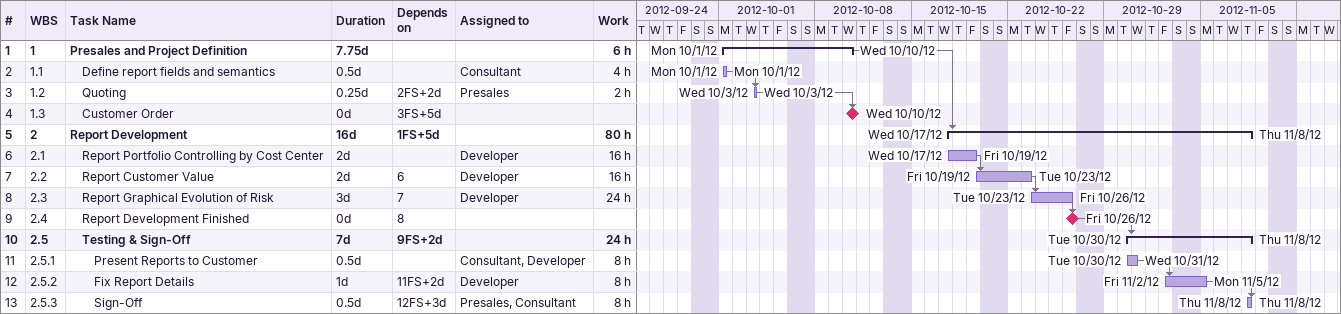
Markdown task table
| ID | WBS | Task | Duration | Start | Finish | Predecessors | Resources | Work (h) |
|---|---|---|---|---|---|---|---|---|
| 1 | 1 | **Presales and Project Definition** | 7.75d | 2012-10-01 | 2012-10-10 |  |  | 6 |
| 2 | 1.1 | Define report fields and semantics | 0.5d | 2012-10-01 | 2012-10-01 |  | Consultant | 4 |
| 3 | 1.2 | Quoting | 0.25d | 2012-10-03 | 2012-10-03 | 2FS+2d | Presales | 2 |
| 4 | 1.3 | Customer Order | 0d | 2012-10-10 | 2012-10-10 | 3FS+5d |  |  |
| 5 | 2 | **Report Development** | 16d | 2012-10-17 | 2012-11-08 | 1FS+5d |  | 80 |
| 6 | 2.1 | Report Portfolio Controlling by Cost Center | 2d | 2012-10-17 | 2012-10-19 |  | Developer | 16 |
| 7 | 2.2 | Report Customer Value | 2d | 2012-10-19 | 2012-10-23 | 6 | Developer | 16 |
| 8 | 2.3 | Report Graphical Evolution of Risk | 3d | 2012-10-23 | 2012-10-26 | 7 | Developer | 24 |
| 9 | 2.4 | Report Development Finished | 0d | 2012-10-26 | 2012-10-26 | 8 |  |  |
| 10 | 2.5 | **Testing & Sign-Off** | 7d | 2012-10-30 | 2012-11-08 | 9FS+2d |  | 24 |
| 11 | 2.5.1 | Present Reports to Customer | 0.5d | 2012-10-30 | 2012-10-31 |  | Consultant, Developer | 8 |
| 12 | 2.5.2 | Fix Report Details | 1d | 2012-11-02 | 2012-11-05 | 11FS+2d | Developer | 8 |
| 13 | 2.5.3 | Sign-Off | 0.5d | 2012-11-08 | 2012-11-08 | 12FS+3d | Presales, Consultant | 8 |
